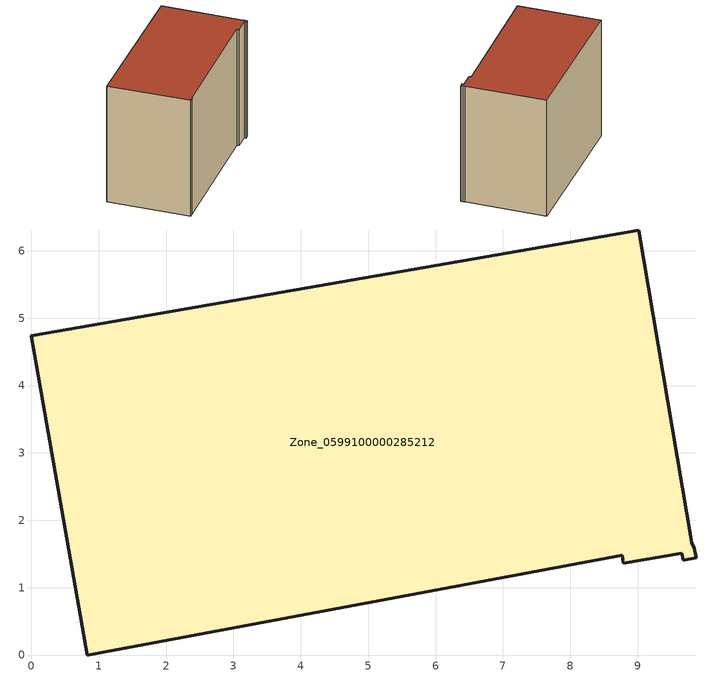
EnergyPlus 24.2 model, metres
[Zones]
Zone_0599100000285212
 floor ground (C_G): 9.68,1.41 9.66,1.51 8.79,1.36 8.77,1.48 1.11,0.05 0.83,0 0,4.74 9.02,6.31 9.8,1.67 9.84,1.58 9.87,1.44 z0
 wall outside (C_F): 9.66,1.51 9.68,1.41 9.87,1.44 9.84,1.58 9.8,1.67 9.02,6.31 0,4.74 0.83,0 1.11,0.05 8.77,1.48 8.79,1.36 9.66,1.51 z0:7.26
 roof outside (C_R): 9.87,1.44 9.84,1.58 9.8,1.67 9.02,6.31 0,4.74 0.83,0 1.11,0.05 8.77,1.48 8.79,1.36 9.66,1.51 9.68,1.41 z7.26
[BUILDING]
Pand.0599100000285212: North Axis=0; Terrain=City; Loads Convergence Tolerance Value=0.04; Temperature Convergence Tolerance Value=0.4; Solar Distribution=FullExterior; Maximum Number of Warmup Days=25; Minimum Number of Warmup Days=1
[Site:Location]
Rotterdam.The.Hague.AP_ZH_NLD Design_Conditions: Latitude=51.96; Longitude=4.45; Time Zone=1; Elevation=-4.5
[SITE:GROUNDTEMPERATURE:BUILDINGSURFACE]
18, 18, 18, 18, 18, 18, 18, 18, 18, 18, 18, 18
[MATERIAL] Thermal Absorptance=0.9; Solar Absorptance=0.7; Visible Absorptance=0.7
Name | Roughness | Thickness | Conductivity | Density | Specific Heat
G.TC.1946 | MediumSmooth | 0.15 | 1 | 540 | 1210
F.TC.1946 | Rough | 0.3 | 0.857143 | 1920 | 840
R.TC.1946 | MediumRough | 0.2 | 0.909091 | 1500 | 1000
[CONSTRUCTION]
C_G: G.TC.1946
C_F: F.TC.1946
C_R: R.TC.1946
[ZONE]
Zone_0599100000285212: Type=1; Multiplier=1; Ceiling Height=Autocalculate; Volume=Autocalculate; Floor Area=autocalculate; Part of Total Floor Area=Yes
[ZONEINFILTRATION:DESIGNFLOWRATE]
Infil_Zone_0599100000285212: Zone or ZoneList or Space or SpaceList=Zone_0599100000285212; Schedule=AlwaysOn; Design Flow Rate Calculation Method=Flow/Area; Flow Rate per Floor Area=0.003; Constant Term Coefficient=1; Temperature Term Coefficient=0; Velocity Term Coefficient=0; Velocity Squared Term Coefficient=0
[HVACTEMPLATE:ZONE:IDEALLOADSAIRSYSTEM]
Zone_0599100000285212: Maximum Heating Supply Air Temperature=50; Minimum Cooling Supply Air Temperature=13; Maximum Heating Supply Air Humidity Ratio=0.0156; Minimum Cooling Supply Air Humidity Ratio=0.0077; Heating Limit=NoLimit; Cooling Limit=NoLimit; Dehumidification Control Type=ConstantSensibleHeatRatio; Cooling Sensible Heat Ratio=0.7; Dehumidification Setpoint=60; Humidification Control Type=None; Humidification Setpoint=30; Outdoor Air Method=None; Outdoor Air Flow Rate per Person=0.00944; Outdoor Air Flow Rate per Zone Floor Area=0; Outdoor Air Flow Rate per Zone=0; Demand Controlled Ventilation Type=None; Outdoor Air Economizer Type=NoEconomizer; Heat Recovery Type=None; Sensible Heat Recovery Effectiveness=0.7; Latent Heat Recovery Effectiveness=0.65
[ZONECONTROL:THERMOSTAT]
ThermostatControl_Zone_0599100000285212: Zone or ZoneList=Zone_0599100000285212; Control Type Schedule=DualSetpointControlType; Control 1=Thermostat_Zone_0599100000285212; Temperature Difference Between Cutout And Setpoint=0
[THERMOSTATSETPOINT:DUALSETPOINT]
Thermostat_Zone_0599100000285212: Heating Setpoint Temperature Schedule=HeatingSetpoint_Zone_0599100000285212; Cooling Setpoint Temperature Schedule=CoolingSetpoint_Zone_0599100000285212
[SCHEDULE:COMPACT]
HeatingSetpoint_Zone_0599100000285212: Through: 12/31, For: AllDays, Until: 24:00, 21
CoolingSetpoint_Zone_0599100000285212: Through: 12/31, For: AllDays, Until: 24:00, 24
DualSetpointControlType: Through: 12/31, For: AllDays, Until: 24:00, 4
AlwaysOn: Through: 12/31, For: AllDays, Until: 24:00, 1
